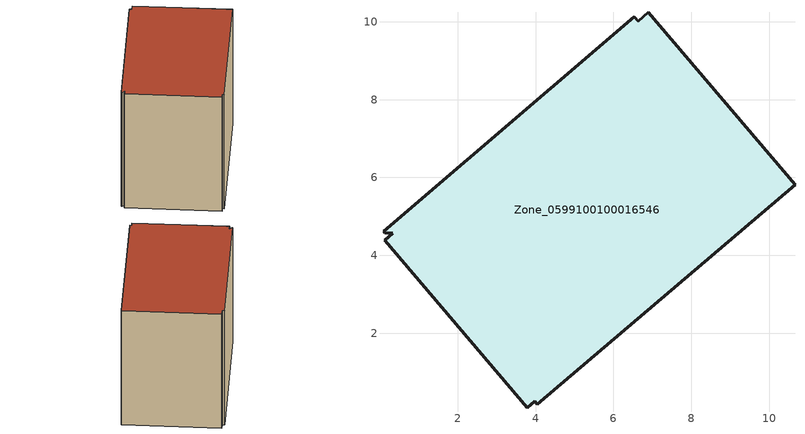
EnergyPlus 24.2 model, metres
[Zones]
Zone_0599100100016546
 floor ground (C_G): 3.78,0.08 0.13,4.38 0.33,4.56 0.13,4.58 0.09,4.62 6.53,10.13 6.63,10.02 6.9,10.25 10.67,5.81 4.04,0.17 3.98,0.24 z0
 wall outside (C_F): 0.13,4.38 3.78,0.08 3.98,0.24 4.04,0.17 10.67,5.81 6.9,10.25 6.63,10.02 6.53,10.13 0.09,4.62 0.13,4.58 0.33,4.56 0.13,4.38 z0:7.97
 roof outside (C_R): 4.04,0.17 10.67,5.81 6.9,10.25 6.63,10.02 6.53,10.13 0.09,4.62 0.13,4.58 0.33,4.56 0.13,4.38 3.78,0.08 3.98,0.24 z7.97
[BUILDING]
Pand.0599100100016546: North Axis=0; Terrain=City; Loads Convergence Tolerance Value=0.04; Temperature Convergence Tolerance Value=0.4; Solar Distribution=FullExterior; Maximum Number of Warmup Days=25; Minimum Number of Warmup Days=1
[Site:Location]
Rotterdam.The.Hague.AP_ZH_NLD Design_Conditions: Latitude=51.96; Longitude=4.45; Time Zone=1; Elevation=-4.5
[SITE:GROUNDTEMPERATURE:BUILDINGSURFACE]
18, 18, 18, 18, 18, 18, 18, 18, 18, 18, 18, 18
[MATERIAL] Thermal Absorptance=0.9; Solar Absorptance=0.7; Visible Absorptance=0.7
Name | Roughness | Thickness | Conductivity | Density | Specific Heat
G.TC.2015-2018 | MediumSmooth | 0.15 | 0.0428571 | 540 | 1210
F.TC.2015-2018 | Rough | 0.3 | 0.0666667 | 1920 | 840
R.TC.2015-2018 | MediumRough | 0.2 | 0.0333333 | 1500 | 1000
[CONSTRUCTION]
C_G: G.TC.2015-2018
C_F: F.TC.2015-2018
C_R: R.TC.2015-2018
[ZONE]
Zone_0599100100016546: Type=1; Multiplier=1; Ceiling Height=Autocalculate; Volume=Autocalculate; Floor Area=autocalculate; Part of Total Floor Area=Yes
[ZONEINFILTRATION:DESIGNFLOWRATE]
Infil_Zone_0599100100016546: Zone or ZoneList or Space or SpaceList=Zone_0599100100016546; Schedule=AlwaysOn; Design Flow Rate Calculation Method=Flow/Area; Flow Rate per Floor Area=0.0015; Constant Term Coefficient=1; Temperature Term Coefficient=0; Velocity Term Coefficient=0; Velocity Squared Term Coefficient=0
[HVACTEMPLATE:ZONE:IDEALLOADSAIRSYSTEM]
Zone_0599100100016546: Maximum Heating Supply Air Temperature=50; Minimum Cooling Supply Air Temperature=13; Maximum Heating Supply Air Humidity Ratio=0.0156; Minimum Cooling Supply Air Humidity Ratio=0.0077; Heating Limit=NoLimit; Cooling Limit=NoLimit; Dehumidification Control Type=ConstantSensibleHeatRatio; Cooling Sensible Heat Ratio=0.7; Dehumidification Setpoint=60; Humidification Control Type=None; Humidification Setpoint=30; Outdoor Air Method=None; Outdoor Air Flow Rate per Person=0.00944; Outdoor Air Flow Rate per Zone Floor Area=0; Outdoor Air Flow Rate per Zone=0; Demand Controlled Ventilation Type=None; Outdoor Air Economizer Type=NoEconomizer; Heat Recovery Type=None; Sensible Heat Recovery Effectiveness=0.7; Latent Heat Recovery Effectiveness=0.65
[ZONECONTROL:THERMOSTAT]
ThermostatControl_Zone_0599100100016546: Zone or ZoneList=Zone_0599100100016546; Control Type Schedule=DualSetpointControlType; Control 1=Thermostat_Zone_0599100100016546; Temperature Difference Between Cutout And Setpoint=0
[THERMOSTATSETPOINT:DUALSETPOINT]
Thermostat_Zone_0599100100016546: Heating Setpoint Temperature Schedule=HeatingSetpoint_Zone_0599100100016546; Cooling Setpoint Temperature Schedule=CoolingSetpoint_Zone_0599100100016546
[SCHEDULE:COMPACT]
HeatingSetpoint_Zone_0599100100016546: Through: 12/31, For: AllDays, Until: 24:00, 21
CoolingSetpoint_Zone_0599100100016546: Through: 12/31, For: AllDays, Until: 24:00, 24
DualSetpointControlType: Through: 12/31, For: AllDays, Until: 24:00, 4
AlwaysOn: Through: 12/31, For: AllDays, Until: 24:00, 1
